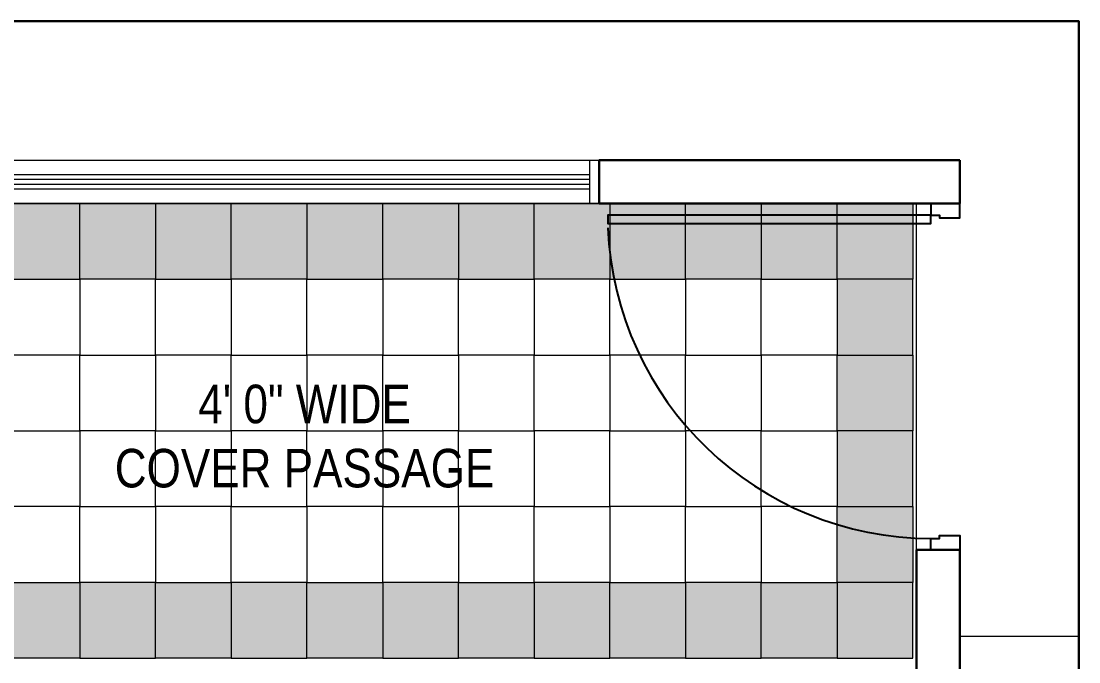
# Model space of a CAD drawing. Header units: millimetres. Extents: x 56222 to 3066687, y -650199 to -121287.
# Drawn here: x 150714.7 to 150824.6, y -181460.6 to -181394 of the extents above; entities that cross this region are included whole.
import ezdxf

# ---------------------------------------------------------------- set-up
doc = ezdxf.new("R2010")
doc.units = ezdxf.units.MM
doc.header["$MEASUREMENT"] = 0
for name, color, linetype in [('AR DOOR', 40, 'Continuous'), ('AR ELE-5', 134, 'Continuous'), ('GROUND FLOOR  ( Text )', 251, 'Continuous')]:
    doc.layers.add(name, color=color, linetype=linetype)
for name, color, linetype, lineweight in [('FIRST FLOOR ( DW_RAIL )', 7, 'Continuous', 9), ('FIRST FLOOR ( TEXT )', 7, 'Continuous', 9), ('FIRST FLOOR_( STAIR )', 251, 'Continuous', 9), ('SECOND FLOOR', 7, 'Continuous', 9), ('SECOND FLOOR  ( PLINE )', 251, 'Continuous', 30), ('XX~SLAB ( BEAM )~ ( DIM )', 7, 'Continuous', 9)]:
    doc.layers.add(name, color=color, linetype=linetype, lineweight=lineweight)
doc.layers.add('hatch', color=250, linetype='Continuous', lineweight=9, transparency=0.5)
doc.styles.add('KATHA', font='swissc.ttf')

# ---------------------------------------------------------------- blocks, each defined once
blk = doc.blocks.new('*U255')
for points in [[(0, 0), (0, 1120), (-30, 1120), (-30, 0)], [(40, 0), (0, 0), (0, -30), (-10, -30), (-10, -100), (40, -100)], [(-1160, 0), (-1120, 0), (-1120, -30), (-1110, -30), (-1110, -100), (-1160, -100)]]:
    blk.add_lwpolyline(points, close=True)
at = {"layer": 'AR ELE-5', "linetype": 'ByBlock', "ltscale": 15}
blk.add_arc((1.6, -0.7), 1121.6, 92.373, 179.9653, dxfattribs=at)

msp = doc.modelspace()

# ---------------------------------------------------------------- hatches: boundary and pattern name
at = {"layer": 'hatch', "lineweight": 0, "ltscale": 10, "true_color": 0x596f4d, "transparency": 33554687}
h = msp.add_hatch(dxfattribs=at)
h.set_pattern_fill('CROSS', color=77, scale=3)
h.paths.add_polyline_path([(150665.6483, -181412.9848), (150657.7743, -181412.9848), (150657.7743, -181420.8588), (150665.6483, -181420.8588)])
h.paths.add_polyline_path([(150665.6483, -181420.8588), (150657.7743, -181420.8588), (150657.7743, -181428.7328), (150665.6483, -181428.7328)])
h.paths.add_polyline_path([(150665.6483, -181428.7328), (150657.7743, -181428.7328), (150657.7743, -181436.6068), (150665.6483, -181436.6068)])
h.paths.add_polyline_path([(150665.6483, -181436.6068), (150657.7743, -181436.6068), (150657.7743, -181444.4808), (150665.6483, -181444.4808)])
h.paths.add_polyline_path([(150665.6483, -181444.4808), (150657.7743, -181444.4808), (150657.7743, -181452.3548), (150665.6483, -181452.3548)])
h.paths.add_polyline_path([(150665.6483, -181452.3548), (150657.7743, -181452.3548), (150657.7743, -181460.2288), (150665.6483, -181460.2288)])
h.paths.add_polyline_path([(150673.5223, -181452.3548), (150665.6483, -181452.3548), (150665.6483, -181460.2288), (150673.5223, -181460.2288)])
h.paths.add_polyline_path([(150681.3963, -181452.3548), (150673.5223, -181452.3548), (150673.5223, -181460.2288), (150681.3963, -181460.2288)])
h.paths.add_polyline_path([(150689.2703, -181452.3548), (150681.3963, -181452.3548), (150681.3963, -181460.2288), (150689.2703, -181460.2288)])
h.paths.add_polyline_path([(150697.1443, -181452.3548), (150689.2703, -181452.3548), (150689.2703, -181460.2288), (150697.1443, -181460.2288)])
h.paths.add_polyline_path([(150705.0183, -181452.3548), (150697.1443, -181452.3548), (150697.1443, -181460.2288), (150705.0183, -181460.2288)])
h.paths.add_polyline_path([(150712.8923, -181452.3548), (150705.0183, -181452.3548), (150705.0183, -181460.2288), (150712.8923, -181460.2288)])
h.paths.add_polyline_path([(150720.7663, -181452.3548), (150712.8923, -181452.3548), (150712.8923, -181460.2288), (150720.7663, -181460.2288)])
h.paths.add_polyline_path([(150728.6403, -181452.3548), (150720.7663, -181452.3548), (150720.7663, -181460.2288), (150728.6403, -181460.2288)])
h.paths.add_polyline_path([(150736.5143, -181452.3548), (150728.6403, -181452.3548), (150728.6403, -181460.2288), (150736.5143, -181460.2288)])
h.paths.add_polyline_path([(150744.3883, -181452.3548), (150736.5143, -181452.3548), (150736.5143, -181460.2288), (150744.3883, -181460.2288)])
h.paths.add_polyline_path([(150752.2623, -181452.3548), (150744.3883, -181452.3548), (150744.3883, -181460.2288), (150752.2623, -181460.2288)])
h.paths.add_polyline_path([(150760.1363, -181452.3548), (150752.2623, -181452.3548), (150752.2623, -181460.2288), (150760.1363, -181460.2288)])
h.paths.add_polyline_path([(150768.0103, -181452.3548), (150760.1363, -181452.3548), (150760.1363, -181460.2288), (150768.0103, -181460.2288)])
h.paths.add_polyline_path([(150775.8843, -181452.3548), (150768.0103, -181452.3548), (150768.0103, -181460.2288), (150775.8843, -181460.2288)])
h.paths.add_polyline_path([(150783.7583, -181452.3548), (150775.8843, -181452.3548), (150775.8843, -181460.2288), (150783.7583, -181460.2288)])
h.paths.add_polyline_path([(150791.6323, -181452.3548), (150783.7583, -181452.3548), (150783.7583, -181460.2288), (150791.6323, -181460.2288)])
h.paths.add_polyline_path([(150799.5063, -181452.3548), (150791.6323, -181452.3548), (150791.6323, -181460.2288), (150799.5063, -181460.2288)])
h.paths.add_polyline_path([(150807.3803, -181452.3548), (150799.5063, -181452.3548), (150799.5063, -181460.2288), (150807.3803, -181460.2288)])
h.paths.add_polyline_path([(150807.3803, -181444.4808), (150799.5063, -181444.4808), (150799.5063, -181452.3548), (150807.3803, -181452.3548)])
h.paths.add_polyline_path([(150807.3803, -181436.6068), (150799.5063, -181436.6068), (150799.5063, -181444.4808), (150807.3803, -181444.4808)])
h.paths.add_polyline_path([(150807.3803, -181428.7328), (150799.5063, -181428.7328), (150799.5063, -181436.6068), (150807.3803, -181436.6068)])
h.paths.add_polyline_path([(150807.3803, -181420.8588), (150799.5063, -181420.8588), (150799.5063, -181428.7328), (150807.3803, -181428.7328)])
h.paths.add_polyline_path([(150807.3803, -181412.9848), (150799.5063, -181412.9848), (150799.5063, -181420.8588), (150807.3803, -181420.8588)])
h.paths.add_polyline_path([(150799.5063, -181412.9848), (150791.6323, -181412.9848), (150791.6323, -181420.8588), (150799.5063, -181420.8588)])
h.paths.add_polyline_path([(150791.6323, -181412.9848), (150783.7583, -181412.9848), (150783.7583, -181420.8588), (150791.6323, -181420.8588)])
h.paths.add_polyline_path([(150783.7583, -181412.9848), (150775.8843, -181412.9848), (150775.8843, -181420.8588), (150783.7583, -181420.8588)])
h.paths.add_polyline_path([(150775.8843, -181412.9848), (150768.0103, -181412.9848), (150768.0103, -181420.8588), (150775.8843, -181420.8588)])
h.paths.add_polyline_path([(150768.0103, -181412.9848), (150760.1363, -181412.9848), (150760.1363, -181420.8588), (150768.0103, -181420.8588)])
h.paths.add_polyline_path([(150760.1363, -181412.9848), (150752.2623, -181412.9848), (150752.2623, -181420.8588), (150760.1363, -181420.8588)])
h.paths.add_polyline_path([(150752.2623, -181412.9848), (150744.3883, -181412.9848), (150744.3883, -181420.8588), (150752.2623, -181420.8588)])
h.paths.add_polyline_path([(150736.5143, -181412.9848), (150728.6403, -181412.9848), (150728.6403, -181420.8588), (150736.5143, -181420.8588)])
h.paths.add_polyline_path([(150744.3883, -181412.9848), (150736.5143, -181412.9848), (150736.5143, -181420.8588), (150744.3883, -181420.8588)])
h.paths.add_polyline_path([(150728.6403, -181412.9848), (150720.7663, -181412.9848), (150720.7663, -181420.8588), (150728.6403, -181420.8588)])
h.paths.add_polyline_path([(150720.7663, -181412.9848), (150712.8923, -181412.9848), (150712.8923, -181420.8588), (150720.7663, -181420.8588)])
h.paths.add_polyline_path([(150712.8923, -181412.9848), (150705.0183, -181412.9848), (150705.0183, -181420.8588), (150712.8923, -181420.8588)])
h.paths.add_polyline_path([(150705.0183, -181412.9848), (150697.1443, -181412.9848), (150697.1443, -181420.8588), (150705.0183, -181420.8588)])
h.paths.add_polyline_path([(150697.1443, -181412.9848), (150689.2703, -181412.9848), (150689.2703, -181420.8588), (150697.1443, -181420.8588)])
h.paths.add_polyline_path([(150689.2703, -181412.9848), (150681.3963, -181412.9848), (150681.3963, -181420.8588), (150689.2703, -181420.8588)])
h.paths.add_polyline_path([(150681.3963, -181412.9848), (150673.5223, -181412.9848), (150673.5223, -181420.8588), (150681.3963, -181420.8588)])
h.paths.add_polyline_path([(150673.5223, -181412.9848), (150665.6483, -181412.9848), (150665.6483, -181420.8588), (150673.5223, -181420.8588)])

# ---------------------------------------------------------------- linework, layer by layer
at = {"layer": 'FIRST FLOOR ( DW_RAIL )', "elevation": -0.1256}
msp.add_lwpolyline([(150773.7743, -181408.4848), (150773.7743, -181412.9848)], dxfattribs=at)
for points in [[(150691.7743, -181409.9848), (150773.7743, -181409.9848), (150773.7743, -181410.4848), (150691.7743, -181410.4848)], [(150691.7743, -181410.9848), (150773.7743, -181410.9848), (150773.7743, -181411.4848), (150691.7743, -181411.4848)]]:
    msp.add_lwpolyline(points, close=True, dxfattribs=at)
at = {"layer": 'FIRST FLOOR_( STAIR )'}
msp.add_line((150824.6475, -181457.9848, -0.1256), (150812.2743, -181457.9848, -0.1256), dxfattribs=at)
at = {"layer": 'GROUND FLOOR  ( Text )', "lineweight": 30, "ltscale": 10}
msp.add_lwpolyline([(150637.688, -181394.0473), (150824.6475, -181394.0473), (150824.6475, -181578.8458), (150637.688, -181578.8458)], close=True, dxfattribs=at)
at = {"layer": 'GROUND FLOOR  ( Text )', "lineweight": 0, "ltscale": 10, "elevation": -0.1256}
for points in [[(150712.8923, -181420.8588), (150720.7663, -181420.8588), (150720.7663, -181412.9848), (150712.8923, -181412.9848)], [(150728.6403, -181420.8588), (150720.7663, -181420.8588), (150720.7663, -181412.9848), (150728.6403, -181412.9848)], [(150728.6403, -181420.8588), (150736.5143, -181420.8588), (150736.5143, -181412.9848), (150728.6403, -181412.9848)], [(150744.3883, -181420.8588), (150736.5143, -181420.8588), (150736.5143, -181412.9848), (150744.3883, -181412.9848)], [(150744.3883, -181420.8588), (150752.2623, -181420.8588), (150752.2623, -181412.9848), (150744.3883, -181412.9848)], [(150760.1363, -181420.8588), (150752.2623, -181420.8588), (150752.2623, -181412.9848), (150760.1363, -181412.9848)], [(150760.1363, -181420.8588), (150768.0103, -181420.8588), (150768.0103, -181412.9848), (150760.1363, -181412.9848)], [(150775.8843, -181420.8588), (150768.0103, -181420.8588), (150768.0103, -181412.9848), (150775.8843, -181412.9848)], [(150775.8843, -181420.8588), (150783.7583, -181420.8588), (150783.7583, -181412.9848), (150775.8843, -181412.9848)], [(150791.6323, -181420.8588), (150783.7583, -181420.8588), (150783.7583, -181412.9848), (150791.6323, -181412.9848)], [(150791.6323, -181420.8588), (150799.5063, -181420.8588), (150799.5063, -181412.9848), (150791.6323, -181412.9848)], [(150807.3803, -181420.8588), (150799.5063, -181420.8588), (150799.5063, -181412.9848), (150807.3803, -181412.9848)], [(150712.8923, -181420.8588), (150720.7663, -181420.8588), (150720.7663, -181428.7328), (150712.8923, -181428.7328)], [(150728.6403, -181420.8588), (150720.7663, -181420.8588), (150720.7663, -181428.7328), (150728.6403, -181428.7328)], [(150728.6403, -181420.8588), (150736.5143, -181420.8588), (150736.5143, -181428.7328), (150728.6403, -181428.7328)], [(150744.3883, -181420.8588), (150736.5143, -181420.8588), (150736.5143, -181428.7328), (150744.3883, -181428.7328)], [(150744.3883, -181420.8588), (150752.2623, -181420.8588), (150752.2623, -181428.7328), (150744.3883, -181428.7328)], [(150760.1363, -181420.8588), (150752.2623, -181420.8588), (150752.2623, -181428.7328), (150760.1363, -181428.7328)], [(150760.1363, -181420.8588), (150768.0103, -181420.8588), (150768.0103, -181428.7328), (150760.1363, -181428.7328)], [(150775.8843, -181420.8588), (150768.0103, -181420.8588), (150768.0103, -181428.7328), (150775.8843, -181428.7328)], [(150775.8843, -181420.8588), (150783.7583, -181420.8588), (150783.7583, -181428.7328), (150775.8843, -181428.7328)], [(150791.6323, -181420.8588), (150783.7583, -181420.8588), (150783.7583, -181428.7328), (150791.6323, -181428.7328)], [(150791.6323, -181420.8588), (150799.5063, -181420.8588), (150799.5063, -181428.7328), (150791.6323, -181428.7328)], [(150807.3803, -181420.8588), (150799.5063, -181420.8588), (150799.5063, -181428.7328), (150807.3803, -181428.7328)], [(150712.8923, -181436.6068), (150720.7663, -181436.6068), (150720.7663, -181428.7328), (150712.8923, -181428.7328)], [(150728.6403, -181436.6068), (150720.7663, -181436.6068), (150720.7663, -181428.7328), (150728.6403, -181428.7328)], [(150728.6403, -181436.6068), (150736.5143, -181436.6068), (150736.5143, -181428.7328), (150728.6403, -181428.7328)], [(150744.3883, -181436.6068), (150736.5143, -181436.6068), (150736.5143, -181428.7328), (150744.3883, -181428.7328)], [(150744.3883, -181436.6068), (150752.2623, -181436.6068), (150752.2623, -181428.7328), (150744.3883, -181428.7328)], [(150760.1363, -181436.6068), (150752.2623, -181436.6068), (150752.2623, -181428.7328), (150760.1363, -181428.7328)], [(150760.1363, -181436.6068), (150768.0103, -181436.6068), (150768.0103, -181428.7328), (150760.1363, -181428.7328)], [(150775.8843, -181436.6068), (150768.0103, -181436.6068), (150768.0103, -181428.7328), (150775.8843, -181428.7328)], [(150775.8843, -181436.6068), (150783.7583, -181436.6068), (150783.7583, -181428.7328), (150775.8843, -181428.7328)], [(150791.6323, -181436.6068), (150783.7583, -181436.6068), (150783.7583, -181428.7328), (150791.6323, -181428.7328)], [(150791.6323, -181436.6068), (150799.5063, -181436.6068), (150799.5063, -181428.7328), (150791.6323, -181428.7328)], [(150807.3803, -181436.6068), (150799.5063, -181436.6068), (150799.5063, -181428.7328), (150807.3803, -181428.7328)], [(150712.8923, -181436.6068), (150720.7663, -181436.6068), (150720.7663, -181444.4808), (150712.8923, -181444.4808)], [(150728.6403, -181436.6068), (150720.7663, -181436.6068), (150720.7663, -181444.4808), (150728.6403, -181444.4808)], [(150728.6403, -181436.6068), (150736.5143, -181436.6068), (150736.5143, -181444.4808), (150728.6403, -181444.4808)], [(150744.3883, -181436.6068), (150736.5143, -181436.6068), (150736.5143, -181444.4808), (150744.3883, -181444.4808)], [(150744.3883, -181436.6068), (150752.2623, -181436.6068), (150752.2623, -181444.4808), (150744.3883, -181444.4808)], [(150760.1363, -181436.6068), (150752.2623, -181436.6068), (150752.2623, -181444.4808), (150760.1363, -181444.4808)], [(150760.1363, -181436.6068), (150768.0103, -181436.6068), (150768.0103, -181444.4808), (150760.1363, -181444.4808)], [(150775.8843, -181436.6068), (150768.0103, -181436.6068), (150768.0103, -181444.4808), (150775.8843, -181444.4808)], [(150775.8843, -181436.6068), (150783.7583, -181436.6068), (150783.7583, -181444.4808), (150775.8843, -181444.4808)], [(150791.6323, -181436.6068), (150783.7583, -181436.6068), (150783.7583, -181444.4808), (150791.6323, -181444.4808)], [(150791.6323, -181436.6068), (150799.5063, -181436.6068), (150799.5063, -181444.4808), (150791.6323, -181444.4808)], [(150807.3803, -181436.6068), (150799.5063, -181436.6068), (150799.5063, -181444.4808), (150807.3803, -181444.4808)], [(150712.8923, -181452.3548), (150720.7663, -181452.3548), (150720.7663, -181444.4808), (150712.8923, -181444.4808)], [(150728.6403, -181452.3548), (150720.7663, -181452.3548), (150720.7663, -181444.4808), (150728.6403, -181444.4808)], [(150728.6403, -181452.3548), (150736.5143, -181452.3548), (150736.5143, -181444.4808), (150728.6403, -181444.4808)], [(150744.3883, -181452.3548), (150736.5143, -181452.3548), (150736.5143, -181444.4808), (150744.3883, -181444.4808)], [(150744.3883, -181452.3548), (150752.2623, -181452.3548), (150752.2623, -181444.4808), (150744.3883, -181444.4808)], [(150760.1363, -181452.3548), (150752.2623, -181452.3548), (150752.2623, -181444.4808), (150760.1363, -181444.4808)], [(150760.1363, -181452.3548), (150768.0103, -181452.3548), (150768.0103, -181444.4808), (150760.1363, -181444.4808)], [(150775.8843, -181452.3548), (150768.0103, -181452.3548), (150768.0103, -181444.4808), (150775.8843, -181444.4808)], [(150775.8843, -181452.3548), (150783.7583, -181452.3548), (150783.7583, -181444.4808), (150775.8843, -181444.4808)], [(150791.6323, -181452.3548), (150783.7583, -181452.3548), (150783.7583, -181444.4808), (150791.6323, -181444.4808)], [(150791.6323, -181452.3548), (150799.5063, -181452.3548), (150799.5063, -181444.4808), (150791.6323, -181444.4808)], [(150807.3803, -181452.3548), (150799.5063, -181452.3548), (150799.5063, -181444.4808), (150807.3803, -181444.4808)], [(150712.8923, -181452.3548), (150720.7663, -181452.3548), (150720.7663, -181460.2288), (150712.8923, -181460.2288)], [(150728.6403, -181452.3548), (150720.7663, -181452.3548), (150720.7663, -181460.2288), (150728.6403, -181460.2288)], [(150728.6403, -181452.3548), (150736.5143, -181452.3548), (150736.5143, -181460.2288), (150728.6403, -181460.2288)], [(150744.3883, -181452.3548), (150736.5143, -181452.3548), (150736.5143, -181460.2288), (150744.3883, -181460.2288)], [(150744.3883, -181452.3548), (150752.2623, -181452.3548), (150752.2623, -181460.2288), (150744.3883, -181460.2288)], [(150760.1363, -181452.3548), (150752.2623, -181452.3548), (150752.2623, -181460.2288), (150760.1363, -181460.2288)], [(150760.1363, -181452.3548), (150768.0103, -181452.3548), (150768.0103, -181460.2288), (150760.1363, -181460.2288)], [(150775.8843, -181452.3548), (150768.0103, -181452.3548), (150768.0103, -181460.2288), (150775.8843, -181460.2288)], [(150775.8843, -181452.3548), (150783.7583, -181452.3548), (150783.7583, -181460.2288), (150775.8843, -181460.2288)], [(150791.6323, -181452.3548), (150783.7583, -181452.3548), (150783.7583, -181460.2288), (150791.6323, -181460.2288)], [(150791.6323, -181452.3548), (150799.5063, -181452.3548), (150799.5063, -181460.2288), (150791.6323, -181460.2288)], [(150807.3803, -181452.3548), (150799.5063, -181452.3548), (150799.5063, -181460.2288), (150807.3803, -181460.2288)]]:
    msp.add_lwpolyline(points, close=True, dxfattribs=at)
at = {"layer": 'SECOND FLOOR'}
for p, q in [((150774.7743, -181408.4848, -0.1256), (150812.2743, -181408.4848, -0.1256)), ((150774.7743, -181412.9848, -0.1256), (150774.7743, -181408.4848, -0.1256)), ((150812.2743, -181412.9848, -0.1256), (150812.2743, -181408.4848, -0.1256)), ((150657.7743, -181412.9848, -0.1256), (150812.2743, -181412.9848, -0.1256)), ((150807.7743, -181562.9848, -0.1256), (150807.7743, -181412.9848, -0.1256)), ((150807.7743, -181448.9848, -0.1256), (150812.2743, -181448.9848, -0.1256)), ((150812.2743, -181553.9848, -0.1256), (150812.2743, -181448.9848, -0.1256))]:
    msp.add_line(p, q, dxfattribs=at)
at = {"layer": 'SECOND FLOOR  ( PLINE )', "elevation": -0.1256}
msp.add_lwpolyline([(150812.2743, -181408.4848), (150774.7743, -181408.4848), (150774.7743, -181412.9848), (150812.2743, -181412.9848)], close=True, dxfattribs=at)
msp.add_lwpolyline([(150816.7743, -181562.9848), (150807.7743, -181562.9848), (150807.7743, -181448.9848), (150812.2743, -181448.9848), (150812.2743, -181553.9848), (150816.7743, -181553.9848), (150816.7743, -181562.9848), (150816.7743, -181562.9848)], dxfattribs=at)
at = {"layer": 'XX~SLAB ( BEAM )~ ( DIM )', "elevation": -0.1256}
msp.add_lwpolyline([(150690.7743, -181408.4848), (150774.7743, -181408.4848), (150774.7743, -181412.9848), (150690.7743, -181412.9848)], close=True, dxfattribs=at)

# ---------------------------------------------------------------- block references
at = {"layer": 'AR DOOR', "linetype": 'ByBlock', "lineweight": -2, "extrusion": (0, 0, -1), "xscale": -0.02999999999996949, "yscale": 0.02999999999996949, "zscale": -0.02999999999996949, "rotation": 270}
msp.add_blockref('*U255', (-150809.2743, -181414.1848, 0.1256), dxfattribs=at)

# ---------------------------------------------------------------- texts
at = {"layer": 'FIRST FLOOR ( TEXT )', "insert": (150744.1354, -181437.179, -0.1256), "char_height": 4, "attachment_point": 5, "style": 'KATHA'}
msp.add_mtext('4\' 0" WIDE \\PCOVER PASSAGE', dxfattribs=at)

doc.saveas('drawing.dxf')
